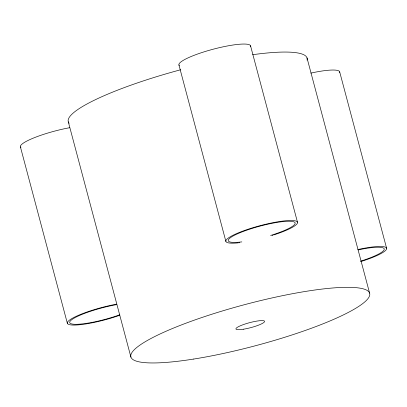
<?xml version="1.0" encoding="UTF-8"?>
<svg xmlns="http://www.w3.org/2000/svg" width="407" height="407" viewBox="0 0 407 407"><rect width="100%" height="100%" fill="white"/><g stroke="black" fill="none" stroke-linecap="round" stroke-linejoin="round"><path stroke-width="0.61" d="M339.677 71.871L386.625 248.316A37.068 6.375 -14.9 0 1 360.678 261.599M307.01 57.906L369.607 293.157M250.544 45.798L297.492 222.237M178.938 64.983L225.885 241.422M68.32 121.856L130.917 357.112M20.406 146.871L67.353 323.311M358.206 249.908A34.595 5.947 -14.9 0 1 384.233 248.947A34.595 5.947 -14.9 0 1 360.826 261.096M357.855 249.537A37.068 6.375 -14.9 0 1 386.625 248.316M310.907 73.097A37.068 6.375 -14.9 0 1 339.642 72.543M119.8 314.769A34.595 5.947 -14.9 0 1 69.739 322.675A34.595 5.947 -14.9 0 1 116.478 304.65M119.404 315.405A37.068 6.375 -14.9 0 1 67.328 323.234A37.068 6.375 -14.9 0 1 116.595 304.151M20.935 147.558A37.068 6.375 -14.9 0 1 33.552 138.014A37.068 6.375 -14.9 0 1 69.648 127.712M241.824 241.895A34.595 5.947 -14.9 0 1 239.794 232.824A34.595 5.947 -14.9 0 1 291.198 221.327A34.595 5.947 -14.9 0 1 270.594 235.465M238.288 242.852A37.068 6.375 -14.9 0 1 238.914 232.611A37.068 6.375 -14.9 0 1 292.872 220.543A37.068 6.375 -14.9 0 1 273.804 234.91M272.955 235.18A37.068 6.375 -14.9 0 1 272.095 235.455M239.682 242.699A37.068 6.375 -14.9 0 1 238.98 242.781M179.319 65.542A37.068 6.375 -14.9 0 1 213.202 49.206A37.068 6.375 -14.9 0 1 250.514 46.632M252.681 54.701A123.56 21.245 -14.9 0 1 307.076 60.094M69.159 123.285A123.56 21.245 -14.9 0 1 68.803 122.828M68.524 122.354A123.56 21.245 -14.9 0 1 180.708 69.75M193.691 359.055A123.56 21.245 -14.9 0 0 369.734 293.676A123.56 21.245 -14.9 0 0 187.357 322.67A123.56 21.245 -14.9 0 0 193.691 359.055M243.437 329.212A14.825 2.549 -14.9 0 0 264.601 321.367A14.825 2.549 -14.9 0 0 242.745 324.827A14.825 2.549 -14.9 0 0 243.437 329.212"/></g></svg>
